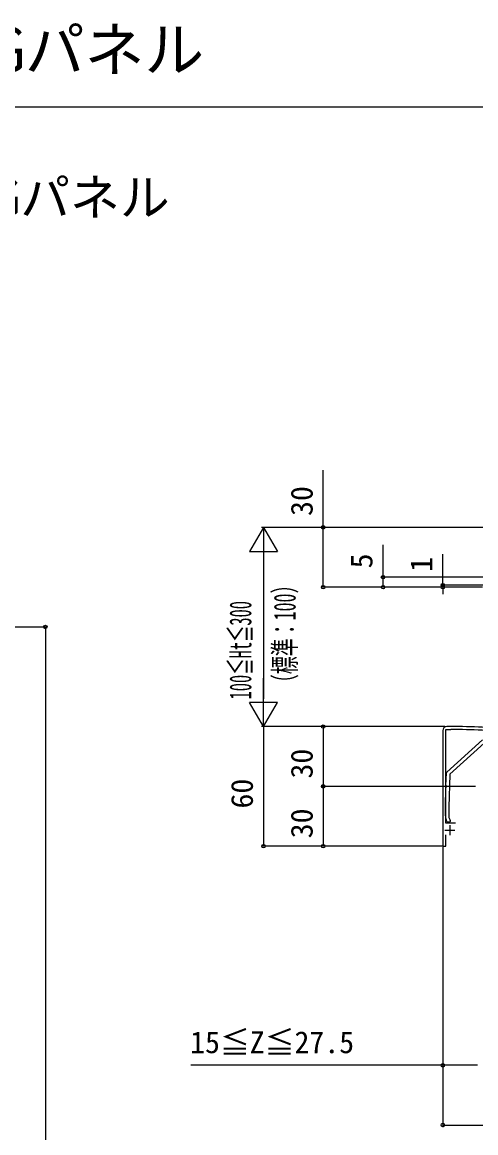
# Model space of a CAD drawing. Units: millimetres, scale not verified. Extents: x -875 to 875, y -1299 to 1293.
# Drawn here: x -437 to -209, y 736 to 1293 of the extents above; entities that cross this region are included whole.
import ezdxf
from ezdxf.enums import TextEntityAlignment as Align

# ---------------------------------------------------------------- set-up
doc = ezdxf.new("R2010")
doc.units = ezdxf.units.MM
doc.header["$LTSCALE"] = 8
for name, color, linetype in [('0-1_USER1', 3, 'Continuous'), ('0-2_YKK_11', 7, 'Continuous'), ('0-5_YKK_13', 4, 'Continuous'), ('0-7_YKK_D', 6, 'Continuous'), ('0-8_YKK_ZWAK', 7, 'Continuous')]:
    doc.layers.add(name, color=color, linetype=linetype)
doc.styles.add('ＭＳ ゴシック', font='')
doc.styles.get('ＭＳ ゴシック').set_extended_font_data('MS Gothic')

msp = doc.modelspace()

# ---------------------------------------------------------------- linework, layer by layer
at = {"layer": '0-2_YKK_11'}
for p, q in [((-221.559, 939.704), (-223.559, 939.704)), ((-224.459, 887.704), (-219.459, 887.704)), ((-221.959, 890.204), (-221.959, 885.204))]:
    msp.add_line(p, q, dxfattribs=at)
for points in [[(-225.559, 937.704), (-225.559, 879.704), (-223.959, 879.704), (-223.959, 885.304)], [(-219.159, 891.204), (-223.959, 891.204), (-223.959, 938.204), (-221.559, 938.204)]]:
    msp.add_lwpolyline(points, dxfattribs=at)
for centre, radius, start, end in [((-223.559, 937.704), 2, 90.00001, 179.99999), ((-221.559, 555.002), 384.701, 85.28146, 89.99999), ((-221.559, 555.005), 383.199, 85.28153, 90.00001)]:
    msp.add_arc(centre, radius, start, end, dxfattribs=at)
at = {"layer": '0-5_YKK_13'}
for p, q in [((-223.6, 916.847), (-205.665, 933.013)), ((-204.844, 931.331), (-221.989, 915.876)), ((-223.946, 910.162), (-223.765, 916.49)), ((-222.088, 915.661), (-222.559, 899.184)), ((-224.259, 899.208), (-223.972, 909.245)), ((-224.259, 894.957), (-224.259, 899.199)), ((-222.559, 899.175), (-222.559, 894.271)), ((-223.34, 891.877), (-223.79, 892.843)), ((-222.531, 894.144), (-221.887, 892.764)), ((-221.859, 892.637), (-221.859, 892.004)), ((-222.159, 891.704), (-223.068, 891.704))]:
    msp.add_line(p, q, dxfattribs=at)
for centre, radius, start, end in [((-223.265, 916.475), 0.5, 132.03177, 178.36342), ((-221.788, 915.653), 0.3, 132.03177, 178.36342), ((-223.772, 909.24), 0.2, 111.9416, 178.36342), ((-223.746, 910.156), 0.2, 178.36342, 244.78524), ((-223.959, 909.704), 0.3, 291.9416, 64.78524), ((-223.959, 899.199), 0.3, 178.36342, 180), ((-222.259, 899.175), 0.3, 178.36342, 180), ((-219.259, 894.957), 5, 180, 205), ((-222.259, 894.271), 0.3, 180, 205), ((-222.159, 892.004), 0.3, 270, 360), ((-222.159, 892.637), 0.3, 360, 25), ((-223.068, 892.004), 0.3, 205, 270)]:
    msp.add_arc(centre, radius, start, end, dxfattribs=at)
at = {"layer": '0-7_YKK_D'}
for p, q in [((-315.559, 1039.704), (-322.559, 1027.579)), ((-204.559, 1039.704), (-316.559, 1039.704)), ((-315.559, 1039.704), (-308.559, 1027.579)), ((-315.559, 1039.704), (-315.559, 1015.455)), ((-204.559, 1039.704), (-286.559, 1039.704)), ((-322.559, 1027.579), (-308.559, 1027.579)), ((-315.559, 1025.704), (-315.559, 953.704)), ((-225.559, 1010.704), (-225.559, 1026.221)), ((-151.759, 1014.704), (-256.559, 1014.704)), ((-205.559, 1009.704), (-286.559, 1009.704)), ((-205.559, 1009.704), (-256.559, 1009.704)), ((-151.559, 1010.704), (-226.559, 1010.704)), ((-205.559, 1009.704), (-226.559, 1009.704)), ((-225.559, 1009.704), (-225.559, 1010.704)), ((-225.559, 1009.704), (-225.559, 1006.204)), ((-661.997, 989.704), (-424, 989.704)), ((-425, 989.704), (-425, 139.704)), ((-315.559, 939.704), (-315.559, 963.952)), ((-315.559, 939.704), (-322.559, 951.828)), ((-308.559, 951.828), (-322.559, 951.828)), ((-315.559, 939.704), (-308.559, 951.828)), ((-224.559, 939.704), (-316.559, 939.704)), ((-224.559, 939.704), (-316.559, 939.704)), ((-315.559, 939.704), (-315.559, 879.704)), ((-224.559, 939.704), (-286.559, 939.704)), ((-285.559, 939.704), (-285.559, 909.704)), ((-209.059, 909.704), (-286.559, 909.704)), ((-209.059, 909.704), (-286.559, 909.704)), ((-285.559, 909.704), (-285.559, 879.704)), ((-225.759, 879.704), (-316.559, 879.704)), ((-225.759, 879.704), (-286.559, 879.704)), ((-225.559, 879.204), (-225.559, 768.704)), ((-225.559, 879.204), (-225.559, 738.704)), ((-225.559, 739.704), (-25.559, 739.704))]:
    msp.add_line(p, q, dxfattribs=at)
for points in [[(-285.559, 1009.704), (-285.559, 1039.704), (-285.559, 1068.476)], [(-255.559, 1009.704), (-255.559, 1014.704), (-255.559, 1030.897)], [(-208.059, 769.704), (-225.559, 769.704), (-352.059, 769.704)]]:
    msp.add_lwpolyline(points, dxfattribs=at)
for centre in [(-285.559, 1039.704), (-255.559, 1014.704), (-285.559, 1009.704), (-255.559, 1009.704), (-225.559, 1010.704), (-225.559, 1009.704), (-425, 989.704), (-285.559, 939.704), (-285.559, 909.704), (-285.559, 909.704), (-315.559, 879.704), (-285.559, 879.704), (-225.559, 769.704), (-225.559, 739.704)]:
    msp.add_circle(centre, 0.875, dxfattribs=at)
at = {"layer": '0-8_YKK_ZWAK'}
msp.add_line((-875, 1250.7), (875, 1250.7), dxfattribs=at)

# ---------------------------------------------------------------- texts
at = {"layer": '0-1_USER1', "style": 'ＭＳ ゴシック'}
for s, height, p in [('エルビュート ハンドレール DPGパネル', 21.99, (-870.031, 1261.927)), ('■エルビュート ハンドレール DPGパネル', 18.33, (-825, 1190.7))]:
    msp.add_text(s, height=height, dxfattribs=at).set_placement(p, align=Align.BOTTOM_LEFT)
at = {"layer": '0-7_YKK_D', "style": 'ＭＳ ゴシック'}
for s, p in [('30', (-287.559, 1045.425)), ('5', (-257.559, 1019.096)), ('1', (-227.559, 1017.402)), ('30', (-287.559, 913.624)), ('60', (-317.559, 898.581)), ('30', (-287.559, 883.624))]:
    msp.add_text(s, height=11, rotation=90, dxfattribs=at).set_placement(p, align=Align.BOTTOM_LEFT)
for s, width, p in [('（標準：100）', 0.6, (-296.087, 957.002)), ('100≦Ht≦300', 0.55, (-318.326, 953.329))]:
    msp.add_text(s, height=11, rotation=90, dxfattribs=dict(at, width=width)).set_placement(p, align=Align.BOTTOM_LEFT)
msp.add_text('15≦Z≦27.5', height=11, dxfattribs=at).set_placement((-352.36, 772.471), align=Align.BOTTOM_LEFT)

doc.saveas('drawing.dxf')
